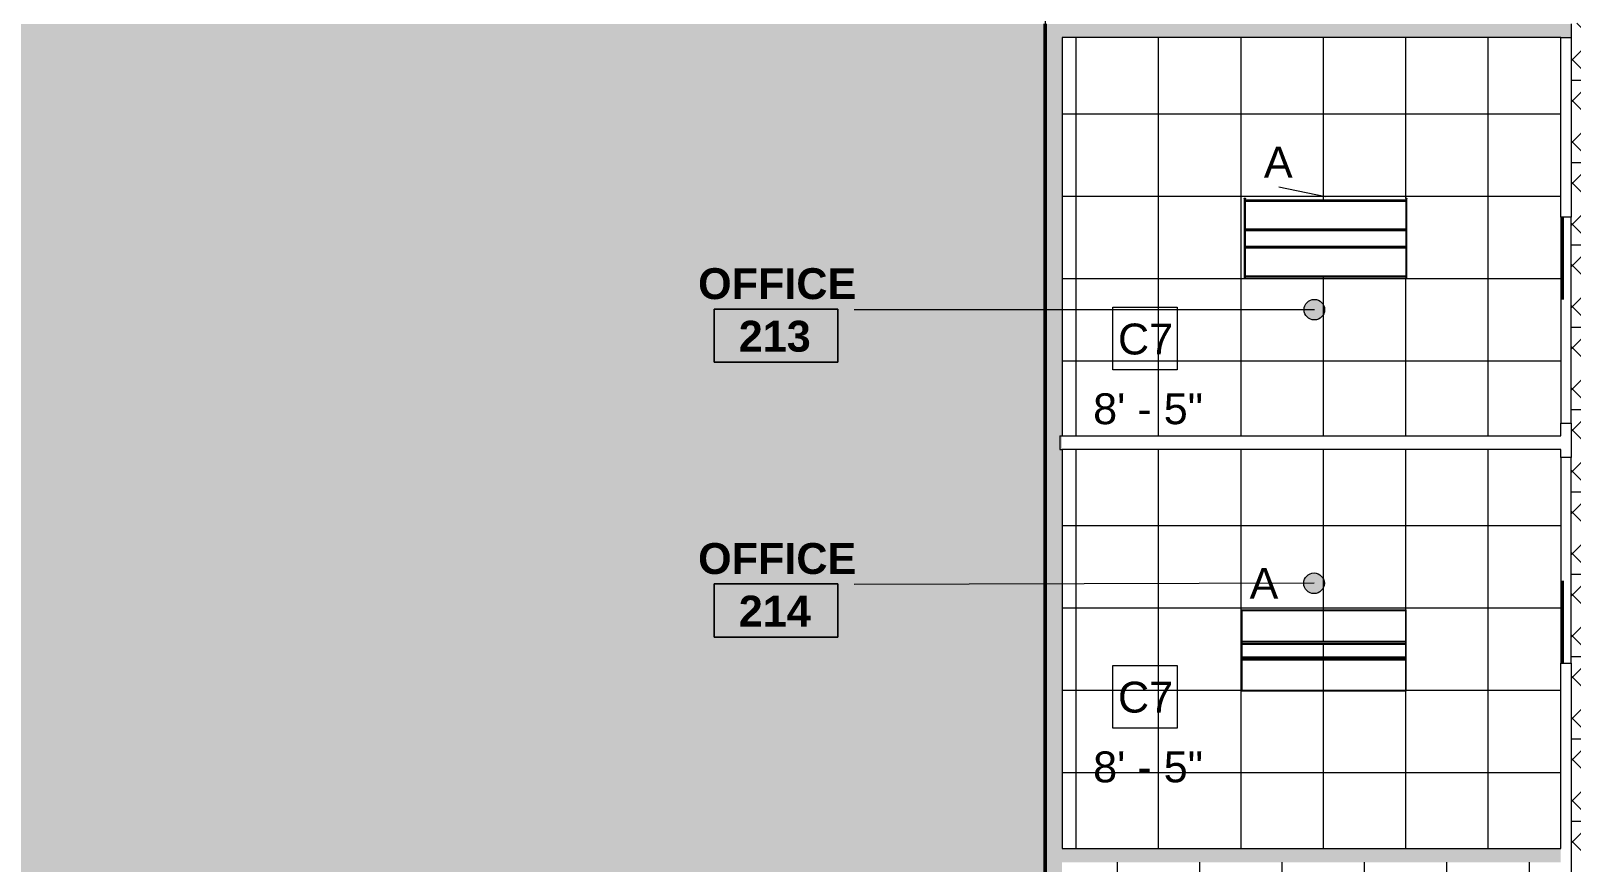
# Model space of a CAD drawing. Header units: inches. Extents: x 842 to 2283, y -56 to 1824.
# Drawn here: x 1350.4 to 1799.1, y 349.6 to 592 of the extents above; entities that cross this region are included whole.
import ezdxf

# ---------------------------------------------------------------- set-up
doc = ezdxf.new("R2010")
doc.units = ezdxf.units.IN
doc.header["$MEASUREMENT"] = 0
for name, color, linetype, lineweight in [('A-AREA-IDEN', 2, 'Continuous', 9), ('A-CLNG-IDEN', 151, 'Continuous', 9), ('A-CLNG-PATT', 13, 'Continuous', 13), ('A-DETL-GENF', 92, 'Continuous', 9), ('A-DETL-THIN', 151, 'Continuous', 9), ('A-GLAZ', 151, 'Continuous', 13), ('A-WALL', 113, 'Continuous', 9), ('A-WALL-PATT', 111, 'Continuous', 13), ('E-LITE-EQPM', 33, 'Continuous', 9), ('E-LITE-EQPM-IDEN', 33, 'Continuous', 9), ('I-WALL', 2, 'Continuous', 13), ('Orbis - Background_dwg', 8, 'Continuous', 9), ('Orbis_AR$0$A-Wall-Exst', 7, 'Continuous', 9)]:
    doc.layers.add(name, color=color, linetype=linetype, lineweight=lineweight)
doc.styles.add('Arial', font='arial.ttf', dxfattribs={"height": 9})
doc.styles.add('Swis721 Lt BT', font='swissl.ttf', dxfattribs={"height": 9})
doc.styles.add('Swis721 Lt BT_B', font='', dxfattribs={"height": 9})
doc.styles.get('Swis721 Lt BT_B').set_extended_font_data('Swis721 Lt BT', bold=True)

# ---------------------------------------------------------------- blocks, each defined once
blk = doc.blocks.new('Frameless opening with glazing - 24_ x 84_-7275717-Level XX  RCP')
at = {"layer": 'A-GLAZ', "lineweight": 30}
blk.add_line((-13.5, -0.875), (10.5, -0.875), dxfattribs=at)
blk = doc.blocks.new('L-Recessed-Axis-Plano - 2 X 4-4550867-Level XX  RCP')
at = {"layer": 'E-LITE-EQPM'}
for p, q in [((-23.91, -11.88), (-23.91, 11.87)), ((-23.91, 11.87), (23.91, 11.87)), ((23.88, 11.56), (-23.87, 11.56)), ((-23.87, 11.56), (-23.87, 2.55)), ((23.88, 2.55), (23.88, 11.56)), ((23.91, 11.87), (23.91, -11.88)), ((-23.87, 2.74), (23.88, 2.74)), ((-23.87, 2.56), (-23.87, 2.49)), ((-23.87, 2.56), (23.88, 2.56)), ((-23.87, 2.49), (-23.87, 2.05)), ((-23.87, 2.49), (23.88, 2.49)), ((-23.87, 2.05), (-23.87, 1.83)), ((-23.87, 2.05), (23.88, 2.05)), ((-23.87, 1.83), (-23.87, -1.83)), ((-23.87, 1.83), (23.88, 1.83)), ((23.88, 2.49), (23.88, 2.56)), ((23.88, 2.05), (23.88, 2.49)), ((23.88, 1.83), (23.88, 2.05)), ((23.88, -1.83), (23.88, 1.83)), ((-23.87, -1.83), (-23.87, -2.05)), ((-23.87, -1.83), (23.88, -1.83)), ((-23.87, -2.05), (-23.87, -2.49)), ((-23.87, -2.05), (23.88, -2.05)), ((-23.87, -2.49), (-23.87, -2.56)), ((23.88, -2.49), (-23.87, -2.49)), ((-23.87, -2.55), (-23.87, -11.56)), ((-23.87, -2.56), (23.88, -2.56)), ((-23.87, -2.74), (23.88, -2.74)), ((23.88, -2.05), (23.88, -1.83)), ((23.88, -2.49), (23.88, -2.05)), ((23.88, -2.56), (23.88, -2.49)), ((23.88, -11.56), (23.88, -2.55)), ((23.91, -11.88), (-23.91, -11.88)), ((-23.87, -11.56), (23.88, -11.56))]:
    blk.add_line(p, q, dxfattribs=at)
blk = doc.blocks.new('L-Recessed-Axis-Day-Acrylic - 2 x 4-V4-Level XX  RCP')
at = {"layer": 'E-LITE-EQPM'}
for p, q in [((-23.7, 11.7), (-23.34, 11.7)), ((-23.7, 11.64), (-23.7, 11.7)), ((-23.7, 11.7), (-23.7, 11.64)), ((-23.7, 11.64), (-23.7, -11.64)), ((-23.34, 11.64), (-23.34, 11.7)), ((-23.34, 11.7), (-23.34, 11.64)), ((-23.34, -11.64), (-23.34, 11.64)), ((-23.34, 11.28), (23.34, 11.28)), ((-23.34, 10.88), (23.34, 10.88)), ((23.34, 11.7), (23.7, 11.7)), ((23.34, 11.64), (23.34, 11.7)), ((23.34, 11.7), (23.34, 11.64)), ((23.34, 11.64), (23.34, -11.64)), ((23.7, 11.64), (23.7, 11.7)), ((23.7, 11.7), (23.7, 11.64)), ((23.7, -11.64), (23.7, 11.64)), ((-23.34, 2.76), (23.34, 2.76)), ((-23.34, 2.47), (23.34, 2.47)), ((-23.34, 2.43), (23.34, 2.43)), ((-23.34, 2.29), (23.34, 2.29)), ((-23.34, -2.29), (23.34, -2.29)), ((-23.34, -2.43), (23.34, -2.43)), ((-23.34, -2.47), (23.34, -2.47)), ((-23.34, -2.76), (23.34, -2.76)), ((-23.7, -11.64), (-23.7, -11.7)), ((-23.7, -11.7), (-23.7, -11.64)), ((-23.34, -11.7), (-23.7, -11.7)), ((-23.34, -10.88), (23.34, -10.88)), ((23.34, -11.28), (-23.34, -11.28)), ((-23.34, -11.64), (-23.34, -11.7)), ((-23.34, -11.7), (-23.34, -11.64)), ((23.34, -11.64), (23.34, -11.7)), ((23.34, -11.7), (23.34, -11.64)), ((23.7, -11.7), (23.34, -11.7)), ((23.7, -11.64), (23.7, -11.7)), ((23.7, -11.7), (23.7, -11.64))]:
    blk.add_line(p, q, dxfattribs=at)
blk = doc.blocks.new('Orbis - Background_dwg-7329766-Level XX  RCP')
at = {"layer": 'Orbis_AR$0$A-Wall-Exst'}
h = blk.add_hatch(color=256, dxfattribs=at)
h.paths.add_polyline_path([(1645.87, 56.98), (1645.98, 56.98), (1645.98, 67.98), (1645.87, 67.98), (1645.87, 62.31)], flags=0)
h.paths.add_polyline_path([(1645.87, 97.98), (1645.98, 97.98), (1645.98, 207.29), (1645.87, 207.29), (1645.87, 97.98)], flags=0)
h.paths.add_polyline_path([(1645.92, 239.19), (1645.92, 593.98), (1645.87, 593.97), (1645.87, 239.19)], flags=0)
h.paths.add_polyline_path([(1650.87, 239.19), (1650.87, 246.29), (1650.8, 246.29), (1650.8, 239.19)], flags=0)
at = {"layer": 'Orbis_AR$0$A-Wall-Exst', "color": 50, "lineweight": 50, "flags": 128}
blk.add_lwpolyline([(1645.87, 593.98), (1645.87, 593.48), (1645.87, 350.1), (1645.87, 248.16), (1645.87, 239.19)], dxfattribs=at)
blk = doc.blocks.new('Room Tag - Room Name and Number-3379422-Level XX  RCP')
at = {"layer": 'A-AREA-IDEN'}
for p, q in [((-0.1881, -0.1636), (-0.1881, -0.0018)), ((-0.1881, -0.0018), (0.1869, -0.0018)), ((0.1869, -0.0018), (-0.1881, -0.0018)), ((-0.1881, -0.0018), (-0.1881, -0.1636)), ((0.1869, -0.0018), (0.1869, -0.1636)), ((0.1869, -0.1636), (0.1869, -0.0018)), ((0.1869, -0.1636), (-0.1881, -0.1636)), ((-0.1881, -0.1636), (0.1869, -0.1636))]:
    blk.add_line(p, q, dxfattribs=at)

msp = doc.modelspace()

# ---------------------------------------------------------------- hatches: boundary and pattern name
at = {"layer": 'A-AREA-IDEN'}
h = msp.add_hatch(color=256, dxfattribs=at)
edge = h.paths.add_edge_path(flags=0)
edge.add_arc((1724.31, 510.67), 3, 0, 360)
h = msp.add_hatch(color=256, dxfattribs=at)
edge = h.paths.add_edge_path(flags=0)
edge.add_arc((1724.22, 430.91), 3, 0, 360)
at = {"layer": 'A-CLNG-PATT'}
h = msp.add_hatch(dxfattribs=at)
h.set_pattern_fill('FP1_18', color=256, style=0, pattern_type=2)
h.set_pattern_definition([(270, (1817.448, 409.537), (-24, 24), []), (270, (1793.448, 409.537), (-24, 24), []), (180, (1817.448, 409.537), (3e-15, 24), []), (180, (1817.448, 385.537), (3e-15, 24), []), (225, (1817.448, 409.537), (-2e-15, 24.0006), [33.941, 0, 0, 0]), (225, (1805.448, 409.537), (-2e-15, 24.0006), [16.971, -16.971]), (225, (1817.448, 397.537), (-2e-15, 24.0006), [16.971, -16.971]), (135, (1817.448, 397.537), (2e-15, 24.0006), [16.971, -16.971]), (135, (1805.448, 385.537), (2e-15, 24.0006), [16.971, -16.971]), (135, (1817.448, 385.537), (2e-15, 24.0006), [33.941, 0, 0, 0])])
h.paths.add_polyline_path([(1830.81, 234.59), (1830.81, 289.74), (1818.16, 289.74), (1818.16, 290.1), (1818.52, 290.1), (1818.52, 336.78), (1818.16, 336.78), (1818.16, 337.14), (1830.81, 337.14), (1830.81, 457.74), (1818.16, 457.74), (1818.16, 458.1), (1818.52, 458.1), (1818.52, 504.78), (1818.16, 504.78), (1818.16, 505.14), (1830.81, 505.14), (1830.81, 594.23), (1799.09, 594.23), (1799.09, 234.59)], flags=0)
h.paths.add_polyline_path([(1827.04, 290.1), (1827.32, 290.1), (1827.32, 336.78), (1827.04, 336.78), (1827.04, 297.64)], flags=0)
h.paths.add_polyline_path([(1827.32, 458.1), (1827.32, 504.78), (1827.04, 504.78), (1827.04, 458.1)], flags=0)
h = msp.add_hatch(dxfattribs=at)
h.set_pattern_fill('FP1_4', color=256, style=0, pattern_type=2)
h.set_pattern_definition([(90, (1750.926, 471.76), (24, -1e-15), []), (0, (1750.926, 471.76), (0, -24), [])])
h.paths.add_polyline_path([(1687.93, 353.6), (1796.09, 353.6), (1796.09, 469.89), (1650.8, 469.89), (1650.8, 353.6), (1650.97, 353.6)], flags=0)
h.paths.add_polyline_path([(1703.18, 399.45), (1703.15, 399.45), (1703.18, 423.2), (1750.96, 423.2), (1750.93, 399.45), (1709.14, 399.45)], flags=0)
h.paths.add_polyline_path([(1748.61, 399.76), (1750.93, 399.76), (1750.93, 408.58), (1703.18, 408.58), (1703.18, 399.76), (1730.29, 399.76)], flags=0)
h.paths.add_polyline_path([(1690.93, 408.76), (1690.15, 408.86), (1689.43, 409.16), (1688.81, 409.64), (1688.33, 410.26), (1688.03, 410.98), (1687.93, 411.76), (1688.03, 412.54), (1688.33, 413.26), (1688.81, 413.88), (1689.43, 414.36), (1690.15, 414.66), (1690.93, 414.76), (1691.7, 414.66), (1692.43, 414.36), (1693.05, 413.88), (1693.52, 413.26), (1693.82, 412.54), (1693.93, 411.76), (1693.82, 410.98), (1693.52, 410.26), (1693.05, 409.64), (1692.43, 409.16), (1691.7, 408.86)], flags=0)
h.paths.add_polyline_path([(1786.93, 408.76), (1786.15, 408.86), (1785.43, 409.16), (1784.81, 409.64), (1784.33, 410.26), (1784.03, 410.98), (1783.93, 411.76), (1784.03, 412.54), (1784.33, 413.26), (1784.81, 413.88), (1785.43, 414.36), (1786.15, 414.66), (1786.93, 414.76), (1787.7, 414.66), (1788.44, 414.35), (1789.05, 413.88), (1789.52, 413.26), (1789.82, 412.54), (1789.93, 411.76), (1789.82, 410.98), (1789.52, 410.26), (1789.05, 409.64), (1788.43, 409.16), (1787.7, 408.86)], flags=0)
h.paths.add_polyline_path([(1703.18, 409.5), (1750.93, 409.5), (1750.93, 413.15), (1703.18, 413.15), (1703.18, 409.64)], flags=0)
h.paths.add_polyline_path([(1704.61, 414.06), (1750.93, 414.06), (1750.93, 422.88), (1703.18, 422.88), (1703.18, 414.06)], flags=0)
h.paths.add_polyline_path([(1786.93, 456.7), (1786.08, 456.83), (1785.43, 457.1), (1784.81, 457.58), (1784.33, 458.2), (1784.03, 458.92), (1783.93, 459.7), (1784.03, 460.47), (1784.33, 461.2), (1784.81, 461.82), (1785.43, 462.3), (1786.15, 462.59), (1786.93, 462.7), (1787.7, 462.59), (1788.44, 462.29), (1789.05, 461.82), (1789.52, 461.2), (1789.82, 460.47), (1789.93, 459.7), (1789.82, 458.92), (1789.52, 458.2), (1789.05, 457.58), (1788.43, 457.1), (1787.7, 456.8)], flags=0)
h.paths.add_polyline_path([(1690.93, 456.7), (1690.08, 456.83), (1689.43, 457.1), (1688.81, 457.58), (1688.33, 458.2), (1688.03, 458.92), (1687.93, 459.7), (1688.03, 460.47), (1688.33, 461.2), (1688.81, 461.82), (1689.43, 462.3), (1690.15, 462.59), (1690.93, 462.7), (1691.7, 462.59), (1692.43, 462.3), (1693.05, 461.82), (1693.52, 461.2), (1693.82, 460.47), (1693.93, 459.7), (1693.82, 458.92), (1693.52, 458.2), (1693.05, 457.58), (1692.43, 457.1), (1691.7, 456.8)], flags=0)
h.paths.add_polyline_path([(1688.12, 473.89), (1796.09, 473.89), (1796.09, 589.98), (1650.8, 589.98), (1650.8, 473.89), (1688.03, 473.89)], flags=0)
h.paths.add_polyline_path([(1690.93, 504.76), (1690.15, 504.86), (1689.43, 505.16), (1688.81, 505.64), (1688.33, 506.26), (1688.03, 506.98), (1687.93, 507.76), (1688.03, 508.54), (1688.33, 509.26), (1688.81, 509.88), (1689.43, 510.36), (1690.15, 510.66), (1690.93, 510.76), (1691.7, 510.66), (1692.43, 510.36), (1693.05, 509.88), (1693.52, 509.26), (1693.82, 508.54), (1693.93, 507.76), (1693.82, 506.98), (1693.52, 506.26), (1693.05, 505.64), (1692.43, 505.16), (1691.7, 504.86)], flags=0)
h.paths.add_polyline_path([(1786.93, 504.76), (1786.15, 504.86), (1785.43, 505.16), (1784.81, 505.64), (1784.33, 506.26), (1784.03, 506.98), (1783.93, 507.76), (1784.03, 508.54), (1784.33, 509.26), (1784.81, 509.88), (1785.43, 510.36), (1786.15, 510.66), (1786.93, 510.76), (1787.7, 510.66), (1788.44, 510.35), (1789.05, 509.88), (1789.52, 509.26), (1789.82, 508.54), (1789.93, 507.76), (1789.82, 506.98), (1789.52, 506.26), (1789.05, 505.64), (1788.43, 505.16), (1787.7, 504.86)], flags=0)
h.paths.add_polyline_path([(1703.89, 519.82), (1703.89, 543.1), (1704.25, 543.1), (1704.25, 542.74), (1750.93, 542.74), (1750.93, 543.1), (1751.29, 543.1), (1751.29, 519.82), (1750.93, 519.82), (1750.93, 520.18), (1704.25, 520.18), (1704.25, 519.82)], flags=0)
h.paths.add_polyline_path([(1716.42, 528.7), (1750.93, 528.7), (1750.93, 528.98), (1704.25, 528.98), (1704.25, 528.7), (1709.14, 528.7)], flags=0)
h.paths.add_polyline_path([(1750.93, 533.93), (1750.93, 534.22), (1704.25, 534.22), (1704.25, 533.93), (1740.86, 533.93)], flags=0)
h = msp.add_hatch(dxfattribs=at)
h.set_pattern_fill('FP1_5', color=256, style=0, pattern_type=2)
h.set_pattern_definition([(0, (1738.926, 303.507), (0, -24), []), (270, (1738.926, 303.507), (-24, -1e-15), [])])
h.paths.add_polyline_path([(1665.88, 233.6), (1796.09, 233.6), (1796.09, 349.6), (1650.8, 349.6), (1650.8, 250.04), (1663.75, 250.04), (1663.75, 246.16), (1663.87, 246.16), (1663.87, 233.6), (1664.6, 233.6)], flags=0)
h.paths.add_polyline_path([(1715.35, 279.43), (1715.35, 302.71), (1715.71, 302.71), (1715.71, 302.35), (1762.39, 302.35), (1762.39, 302.71), (1762.75, 302.71), (1762.75, 279.43), (1762.39, 279.43), (1762.39, 279.79), (1715.71, 279.79), (1715.71, 279.43)], flags=0)
h.paths.add_polyline_path([(1715.71, 288.31), (1762.39, 288.31), (1762.39, 288.6), (1715.71, 288.6)], flags=0)
h.paths.add_polyline_path([(1751.43, 293.54), (1762.39, 293.54), (1762.39, 293.83), (1715.71, 293.83), (1715.71, 293.54), (1730.29, 293.54)], flags=0)
at = {"layer": 'A-DETL-GENF'}
h = msp.add_hatch(color=9, dxfattribs=at)
h.paths.add_polyline_path([(1891.5, -9.77), (2180.09, -9.77), (2180.09, 282.04), (2178.37, 282.04), (2178.37, 269.98), (2160.37, 269.98), (2160.37, 281.98), (2145.5, 281.98), (2145.5, 222.1), (2148.37, 222.1), (2148.37, 48.98), (1645.98, 48.98), (1645.98, 56.98), (1645.87, 56.98), (1645.87, 67.98), (1645.98, 68), (1645.98, 68.19), (1645.71, 68.23), (1643.24, 68.89), (1642.84, 69.08), (1642.63, 69.12), (1642.36, 69.3), (1640.87, 69.99), (1639.47, 70.98), (1636.37, 70.98), (1636.37, 74.07), (1635.38, 75.48), (1634.68, 76.98), (1634.51, 77.24), (1634.47, 77.43), (1634.27, 77.85), (1633.6, 80.38), (1633.38, 83.07), (1633.6, 85.59), (1634.27, 88.11), (1635.38, 90.48), (1636.37, 91.9), (1636.37, 94.98), (1639.44, 94.98), (1640.87, 95.97), (1643.24, 97.08), (1645.98, 97.77), (1645.98, 97.98), (1645.87, 97.98), (1645.87, 207.29), (1645.98, 207.29), (1645.98, 208.97), (1636.37, 208.97), (1636.37, 239.19), (1645.87, 239.19), (1645.87, 593.98), (1179.62, 593.98), (1179.62, 528.98), (842.21, 528.98), (842.21, -9.77), (1889.95, -9.77)], flags=0)
h.paths.add_polyline_path([(1439.37, 58.98), (1435.75, 59.1), (1357.37, 59.1), (1357.37, 54.98), (1402.37, 54.98), (1402.37, 58.98), (1435.75, 58.98)], flags=0)
h.paths.add_polyline_path([(1350.37, 47.98), (1350.37, 122.98), (1361, 122.98), (1361, 62.73), (1439.37, 62.73), (1439.37, 51.98), (1409.37, 51.98), (1409.37, 47.98), (1357.37, 47.98)], flags=0)
h.paths.add_polyline_path([(928.37, 67.98), (928.24, 68), (925.84, 68.21), (923.32, 68.89), (922.97, 69.05), (922.63, 69.12), (922.17, 69.42), (920.95, 69.99), (919.55, 70.98), (916.37, 70.98), (916.37, 74.18), (915.46, 75.48), (914.94, 76.59), (914.49, 77.34), (914.35, 77.85), (913.68, 80.38), (913.45, 82.58), (913.39, 83.07), (913.51, 83.68), (913.68, 85.59), (914.52, 88.72), (914.92, 89.32), (915.46, 90.48), (916.37, 91.79), (916.37, 94.98), (919.52, 94.98), (920.95, 95.97), (922.25, 96.58), (922.63, 96.83), (922.91, 96.89), (923.32, 97.08), (925.84, 97.76), (928.54, 97.98), (931.05, 97.76), (933.58, 97.08), (935.95, 95.97), (937.37, 94.98), (940.37, 94.98), (940.37, 92.01), (941.44, 90.48), (942.54, 88.11), (943.22, 85.59), (943.45, 82.98), (943.22, 80.38), (942.54, 77.85), (941.44, 75.48), (940.37, 73.96), (940.37, 70.98), (937.35, 70.98), (935.95, 69.99), (933.58, 68.89), (931.05, 68.21), (928.38, 67.98)], flags=0)
h.paths.add_polyline_path([(1288.37, 67.98), (1288.3, 67.99), (1285.77, 68.21), (1283.24, 68.89), (1282.84, 69.08), (1282.63, 69.12), (1282.36, 69.3), (1280.87, 69.99), (1279.47, 70.98), (1276.37, 70.98), (1276.37, 74.07), (1275.38, 75.48), (1274.68, 76.98), (1274.51, 77.24), (1274.47, 77.43), (1274.27, 77.85), (1273.6, 80.38), (1273.38, 83.07), (1273.6, 85.59), (1274.27, 88.11), (1275.38, 90.48), (1276.37, 91.9), (1276.37, 94.98), (1279.44, 94.98), (1280.87, 95.97), (1283.24, 97.08), (1285.77, 97.76), (1288.46, 97.98), (1290.97, 97.76), (1293.5, 97.08), (1295.87, 95.97), (1297.3, 94.98), (1300.37, 94.98), (1300.37, 91.9), (1301.36, 90.48), (1302.47, 88.11), (1303.14, 85.59), (1303.37, 82.97), (1303.14, 80.38), (1302.47, 77.85), (1302.27, 77.43), (1302.23, 77.24), (1302.06, 76.98), (1301.36, 75.48), (1300.37, 74.07), (1300.37, 70.98), (1297.27, 70.98), (1295.87, 69.99), (1294.38, 69.3), (1294.11, 69.12), (1293.9, 69.08), (1293.5, 68.89), (1290.97, 68.21), (1288.41, 67.98)], flags=0)
h.paths.add_polyline_path([(1300.37, 208.97), (1276.37, 208.97), (1276.37, 239.19), (1300.37, 239.19), (1300.37, 209.19)], flags=0)
h.paths.add_polyline_path([(940.37, 208.97), (916.37, 208.97), (916.37, 209.19), (916.15, 209.19), (916.15, 239.19), (940.15, 239.19), (940.15, 238.97), (940.37, 238.97), (940.37, 214.97)], flags=0)
h.paths.add_polyline_path([(944.18, 593.97), (935.62, 593.98), (935.62, 598.98), (937.62, 598.98), (937.62, 740.22), (867.12, 740.22), (867.12, 647.48), (844.25, 647.48), (844.25, 623.98), (893.25, 623.98), (893.25, 598.98), (895.62, 598.98), (895.62, 593.98), (888.25, 593.98), (888.25, 612.48), (844.25, 612.48), (844.25, 593.98), (942.87, 593.97)], flags=0)
h.paths.add_polyline_path([(1247.87, 596.98), (1247.87, 605.72), (1209.87, 605.72), (1209.87, 596.98)], flags=0)
h.paths.add_polyline_path([(1010.87, 596.98), (1010.87, 605.72), (972.87, 605.72), (972.87, 596.98)], flags=0)
h.paths.add_polyline_path([(1518.84, 598.98), (1636.37, 598.98), (1636.37, 626.3), (1660.37, 626.3), (1660.37, 598.98), (1669.37, 598.98), (1669.37, 946.98), (1553.37, 946.98), (1553.37, 951.98), (1513.37, 951.98), (1513.37, 946.98), (1506.37, 946.97), (1506.37, 916.97), (1496.37, 916.97), (1496.37, 736.97), (1506.37, 736.97), (1506.37, 706.97), (1497.62, 706.97), (1497.62, 598.98)], flags=0)
h.paths.add_polyline_path([(1283.12, 598.98), (1389.12, 598.98), (1389.12, 706.97), (1380.37, 706.97), (1380.37, 736.97), (1390.37, 736.97), (1390.37, 820.98), (1388.37, 820.98), (1388.37, 825.98), (1390.37, 825.98), (1390.37, 913.99), (1377.37, 913.99), (1377.37, 951.98), (1290.37, 951.98), (1290.37, 913.99), (1277.37, 913.99), (1277.37, 891.98), (1272.12, 891.98), (1272.12, 934.97), (1179.87, 934.97), (1179.87, 891.98), (1167.87, 891.98), (1167.87, 845.98), (1179.87, 845.98), (1179.87, 787.98), (1167.87, 787.98), (1167.87, 741.98), (1179.87, 741.98), (1179.87, 683.98), (1167.87, 683.98), (1167.87, 637.98), (1179.87, 637.98), (1179.87, 610.97), (1277.87, 610.97), (1277.87, 820.73), (1272.12, 820.73), (1272.12, 845.98), (1277.37, 845.98), (1277.37, 825.98), (1348.37, 825.98), (1348.37, 820.98), (1283.12, 820.98), (1283.12, 605.05)], flags=0)
h.paths.add_polyline_path([(1488.78, 599.23), (1492.37, 599.23), (1492.37, 701.72), (1394.37, 701.72), (1394.37, 599.23)], flags=0)
h.paths.add_polyline_path([(1010.87, 610.97), (1040.87, 610.97), (1040.87, 637.98), (1052.87, 637.98), (1052.87, 683.98), (1040.87, 683.98), (1040.87, 741.98), (1052.87, 741.98), (1052.87, 787.98), (1040.87, 787.98), (1040.87, 845.98), (1052.87, 845.98), (1052.87, 891.98), (1040.87, 891.98), (1040.87, 918.98), (942.87, 918.98), (942.87, 610.97), (972.87, 610.97)], flags=0)
h.paths.add_polyline_path([(844.25, 616.48), (888.25, 616.48), (888.25, 619.98), (844.25, 619.98)], flags=0)
h.paths.add_polyline_path([(842.21, 652.48), (862.12, 652.48), (862.12, 745.22), (891.62, 745.22), (891.62, 840.22), (857.37, 840.22), (857.37, 845.22), (919.37, 845.22), (919.37, 947.22), (842.21, 947.22), (842.21, 671.78)], flags=0)
h.paths.add_polyline_path([(1394.37, 706.97), (1492.37, 706.97), (1492.37, 730.73), (1394.37, 730.73)], flags=0)
h.paths.add_polyline_path([(1396.37, 735.98), (1490.37, 735.98), (1490.37, 945.98), (1488.37, 945.98), (1488.37, 951.98), (1448.37, 951.98), (1448.37, 945.98), (1396.37, 945.98), (1396.37, 736.97)], flags=0)
h.paths.add_polyline_path([(898.37, 745.22), (898.37, 840.22), (896.62, 840.22), (896.62, 745.22)], flags=0)
h.paths.add_polyline_path([(903.62, 745.47), (937.62, 745.47), (937.62, 839.97), (903.62, 839.97), (903.62, 823.79)], flags=0)
h.paths.add_polyline_path([(934.14, 845.22), (937.62, 845.22), (937.62, 924.23), (1040.87, 924.23), (1040.87, 934.97), (1010.87, 934.97), (1010.87, 949.22), (972.87, 949.22), (972.87, 934.97), (942.87, 934.97), (942.87, 949.22), (923.37, 949.22), (923.37, 845.22)], flags=0)
h.paths.add_polyline_path([(1660.37, 916.97), (1636.37, 916.97), (1636.37, 946.97), (1660.37, 946.97), (1660.37, 919.97)], flags=0)
h.paths.add_polyline_path([(1277.87, 916.99), (1287.37, 916.99), (1287.37, 948.98), (1277.87, 948.98), (1277.87, 934.97), (1277.37, 934.97), (1277.37, 916.99)], flags=0)
h.paths.add_polyline_path([(1209.87, 940.23), (1247.87, 940.23), (1247.87, 948.98), (1209.87, 948.98)], flags=0)
h.paths.add_polyline_path([(1394.37, 946.99), (1394.37, 948.98), (1380.37, 948.98), (1380.37, 946.99), (1390.37, 946.99)], flags=0)
h.paths.add_polyline_path([(1119.41, 1041.22), (1150.88, 1041.22), (1150.88, 1213.6), (932.37, 1213.6), (932.37, 1120.66), (933.12, 1120.66), (933.12, 1119.16), (931.62, 1119.16), (931.62, 1118.66), (929.12, 1118.66), (929.12, 1119.16), (927.62, 1119.16), (927.62, 1120.66), (928.37, 1120.66), (928.37, 1292.47), (913.87, 1292.47), (913.87, 1327.47), (928.54, 1327.47), (928.54, 1417.98), (928.37, 1417.98), (928.37, 1432.97), (912.37, 1432.97), (912.37, 1472.97), (928.37, 1472.97), (928.37, 1478.48), (940.37, 1478.48), (940.37, 1429.98), (1152.37, 1429.98), (1152.37, 1477.98), (1145.37, 1477.98), (1145.37, 1712.98), (940.37, 1712.98), (940.37, 1700.97), (916.37, 1700.97), (916.37, 1712.98), (842.21, 1712.98), (842.21, 1041.22), (928.37, 1041.22), (928.37, 1045.29), (927.62, 1045.29), (927.62, 1046.79), (929.12, 1046.79), (929.12, 1047.29), (931.62, 1047.29), (931.62, 1046.79), (933.12, 1046.79), (933.12, 1045.29), (932.37, 1045.29), (932.37, 1041.22), (1095.95, 1041.22)], flags=0)
h.paths.add_polyline_path([(1150.82, 1217.35), (1150.88, 1217.35), (1150.88, 1398.85), (1148.37, 1398.85), (1148.37, 1417.98), (944.25, 1417.98), (944.25, 1327.47), (944.45, 1327.47), (944.45, 1292.47), (944.25, 1292.47), (944.25, 1217.35), (1095.95, 1217.35)], flags=0)
h.paths.add_polyline_path([(932.53, 1217.35), (940.5, 1217.35), (940.5, 1292.47), (932.37, 1292.47), (932.37, 1217.35)], flags=0)
h.paths.add_polyline_path([(940.45, 1319.16), (940.45, 1324.47), (940.37, 1324.47), (940.37, 1319.16)], flags=0)
h.paths.add_polyline_path([(940.45, 1327.47), (940.5, 1327.47), (940.5, 1417.98), (932.29, 1417.98), (932.29, 1327.47)], flags=0)
h.paths.add_polyline_path([(1151.06, 1410.1), (1153.88, 1410.1), (1153.88, 1418.36), (1150.88, 1418.36), (1150.88, 1410.1)], flags=0)
h.paths.add_polyline_path([(2059.94, 1410.47), (2028.24, 1641.93), (2004.53, 1724.6), (2003.37, 1724.6), (2003.37, 1700.97), (1955.37, 1700.97), (1955.37, 1712.97), (1840.37, 1712.97), (1840.37, 1700.97), (1816.37, 1700.97), (1816.37, 1712.98), (1672.37, 1712.98), (1672.37, 1700.97), (1624.37, 1700.97), (1624.37, 1712.98), (1480.37, 1712.98), (1480.37, 1700.97), (1456.37, 1700.97), (1456.37, 1712.98), (1312.37, 1712.98), (1312.37, 1700.97), (1264.37, 1700.97), (1264.37, 1712.98), (1176.37, 1712.98), (1176.37, 1700.97), (1160.37, 1700.97), (1160.37, 1461.1), (1176.54, 1461.1), (1176.54, 1437.1), (1176.37, 1437.1), (1176.37, 1436.97), (1160.37, 1436.97), (1160.37, 1410.47), (2050.8, 1410.47)], flags=0)
h.paths.add_polyline_path([(1480.37, 1436.97), (1456.37, 1436.97), (1456.37, 1460.97), (1456.48, 1460.97), (1456.48, 1461.1), (1480.48, 1461.1), (1480.48, 1437.1), (1480.37, 1437.1)], flags=0)
h.paths.add_polyline_path([(1152.37, 1484.98), (1152.37, 1712.98), (1150.37, 1712.98), (1150.37, 1484.98), (1150.88, 1484.98)], flags=0)
h.paths.add_polyline_path([(1276.37, 1541.91), (1276.37, 1565.97), (1300.37, 1565.97), (1300.37, 1541.91)], flags=0)
h.paths.add_polyline_path([(1998.26, 1541.91), (1974.26, 1541.91), (1974.26, 1565.91), (1974.37, 1565.91), (1974.37, 1565.97), (1998.37, 1565.97), (1998.37, 1541.97), (1998.26, 1541.97)], flags=0)
h.paths.add_polyline_path([(1649.71, 1541.91), (1636.37, 1541.91), (1636.37, 1565.97), (1660.37, 1565.97), (1660.37, 1541.91)], flags=0)
at = {"layer": 'A-WALL-PATT', "lineweight": 9}
for points in [[(1650.8, 239.19), (1650.8, 593.98), (1645.92, 593.98), (1645.93, 239.19), (1646.06, 239.19)], [(1650.8, 589.98), (1799.09, 589.98), (1799.09, 593.98), (1650.8, 593.98)], [(1692.43, 349.6), (1796.09, 349.6), (1796.09, 353.6), (1650.8, 353.6), (1650.8, 349.6), (1688, 349.6)]]:
    msp.add_hatch(color=7, dxfattribs=at).paths.add_polyline_path(points, flags=0)

# ---------------------------------------------------------------- linework, layer by layer
at = {"layer": 'A-AREA-IDEN'}
for p, q in [((1724.31, 510.67), (1590.28, 510.67)), ((1724.22, 430.91), (1590.28, 430.54))]:
    msp.add_line(p, q, dxfattribs=at)
for centre in [(1724.31, 510.67), (1724.22, 430.91)]:
    msp.add_circle(centre, 3, dxfattribs=at)
at = {"layer": 'A-CLNG-IDEN', "flags": 128}
for points in [[(1665.6, 511.37), (1684.36, 511.37), (1684.36, 493.1), (1665.6, 493.1)], [(1665.6, 406.97), (1684.36, 406.97), (1684.36, 388.7), (1665.6, 388.7)]]:
    msp.add_lwpolyline(points, close=True, dxfattribs=at)
at = {"layer": 'A-DETL-THIN'}
msp.add_line((1645.98, 48.98), (1645.98, 598.98), dxfattribs=at)
at = {"layer": 'A-WALL', "lineweight": 13}
for p, q in [((1796.09, 589.98), (1799.09, 589.98)), ((1650.17, 473.89), (1650.8, 473.89)), ((1650.17, 469.89), (1650.8, 469.89))]:
    msp.add_line(p, q, dxfattribs=at)
at = {"layer": 'E-LITE-EQPM-IDEN'}
msp.add_line((1727.59, 543.56), (1713.98, 546.4), dxfattribs=at)
at = {"layer": 'I-WALL', "color": 8, "lineweight": 20}
for p, q in [((1645.92, 239.19), (1645.92, 593.98)), ((1799.09, 593.98), (1799.09, 589.98)), ((1650.8, 589.98), (1650.8, 473.89)), ((1796.09, 589.98), (1650.8, 589.98)), ((1650.8, 469.89), (1650.8, 353.6)), ((1650.8, 353.6), (1796.09, 353.6))]:
    msp.add_line(p, q, dxfattribs=at)
at = {"layer": 'I-WALL'}
for p, q in [((1796.09, 537.6), (1796.09, 589.98)), ((1799.09, 589.98), (1799.09, 537.6)), ((1799.09, 537.6), (1796.09, 537.6)), ((1796.09, 473.89), (1796.09, 477.6)), ((1796.09, 477.6), (1799.09, 477.6)), ((1799.09, 477.6), (1799.09, 467.6)), ((1650.8, 473.89), (1796.09, 473.89)), ((1796.09, 469.89), (1650.8, 469.89)), ((1796.09, 467.6), (1796.09, 469.89)), ((1799.09, 467.6), (1796.09, 467.6)), ((1796.09, 353.6), (1796.09, 407.6)), ((1796.09, 407.6), (1799.09, 407.6)), ((1799.09, 407.6), (1799.09, 296.6))]:
    msp.add_line(p, q, dxfattribs=at)
at = {"layer": 'I-WALL', "lineweight": 9}
for p, q in [((1796.09, 537.6), (1796.09, 477.6)), ((1799.09, 477.6), (1799.09, 537.6)), ((1650.17, 473.89), (1650.17, 469.89)), ((1796.09, 467.6), (1796.09, 407.6)), ((1799.09, 407.6), (1799.09, 467.6))]:
    msp.add_line(p, q, dxfattribs=at)

# ---------------------------------------------------------------- block references
at = {"layer": 'A-AREA-IDEN', "xscale": 95.99999999999994, "yscale": 95.99999999999994, "zscale": 95.99999999999994}
for p in [(1567.51, 511.04), (1567.51, 430.91)]:
    msp.add_blockref('Room Tag - Room Name and Number-3379422-Level XX  RCP', p, dxfattribs=at)
at = {"layer": 'A-GLAZ', "rotation": 270}
for p in [(1797.59, 524.1), (1797.59, 418.1)]:
    msp.add_blockref('Frameless opening with glazing - 24_ x 84_-7275717-Level XX  RCP', p, dxfattribs=at)
at = {"layer": 'E-LITE-EQPM'}
for name, p in [('L-Recessed-Axis-Day-Acrylic - 2 x 4-V4-Level XX  RCP', (1727.59, 531.46)), ('L-Recessed-Axis-Plano - 2 X 4-4550867-Level XX  RCP', (1727.05, 411.32))]:
    msp.add_blockref(name, p, dxfattribs=at)
at = {"layer": 'Orbis - Background_dwg', "color": 7}
msp.add_blockref('Orbis - Background_dwg-7329766-Level XX  RCP', (0, 0), dxfattribs=at)

# ---------------------------------------------------------------- texts
at = {"layer": 'A-AREA-IDEN', "char_height": 9, "attachment_point": 1, "style": 'Swis721 Lt BT_B'}
for s, insert, width in [('OFFICE', (1544.77, 522.76), 54.843), ('213', (1556.62, 507.44), 25.452), ('OFFICE', (1544.77, 442.63), 54.843), ('214', (1556.62, 427.31), 25.452)]:
    msp.add_mtext(s, dxfattribs=dict(at, insert=insert, width=width))
at = {"layer": 'A-CLNG-IDEN', "char_height": 9, "attachment_point": 1, "style": 'Swis721 Lt BT'}
for s, insert, width in [('C7', (1667.1, 506.62), 18.786), ('8\' - 5"', (1659.86, 486.29), 36.36), ('C7', (1667.1, 402.22), 18.786), ('8\' - 5"', (1659.86, 381.89), 36.36)]:
    msp.add_mtext(s, dxfattribs=dict(at, insert=insert, width=width))
at = {"layer": 'E-LITE-EQPM-IDEN', "char_height": 9, "width": 10.302, "attachment_point": 1, "style": 'Arial'}
for insert in [(1709.6, 558.16), (1705.44, 435.39)]:
    msp.add_mtext('A', dxfattribs=dict(at, insert=insert))

doc.saveas('drawing.dxf')
